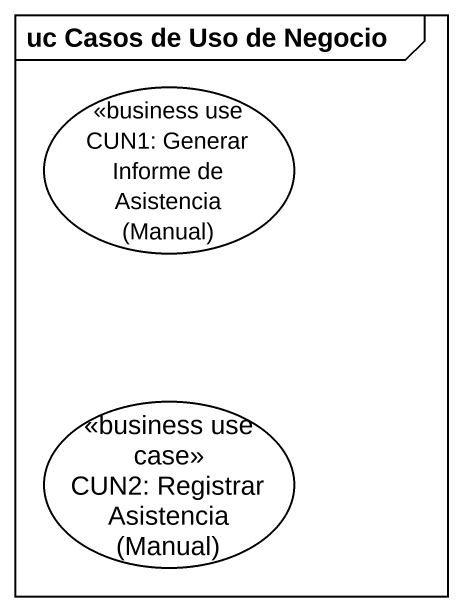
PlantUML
@startuml
mainframe uc Casos de Uso de Negocio
usecase "CUN1: Generar Informe de Asistencia (Manual)" as CUN1_Generar_Informe_de <<business use case>>
usecase "CUN2: Registrar Asistencia (Manual)" as CUN2_Registrar_Asistencia <<business use case>>
@enduml
